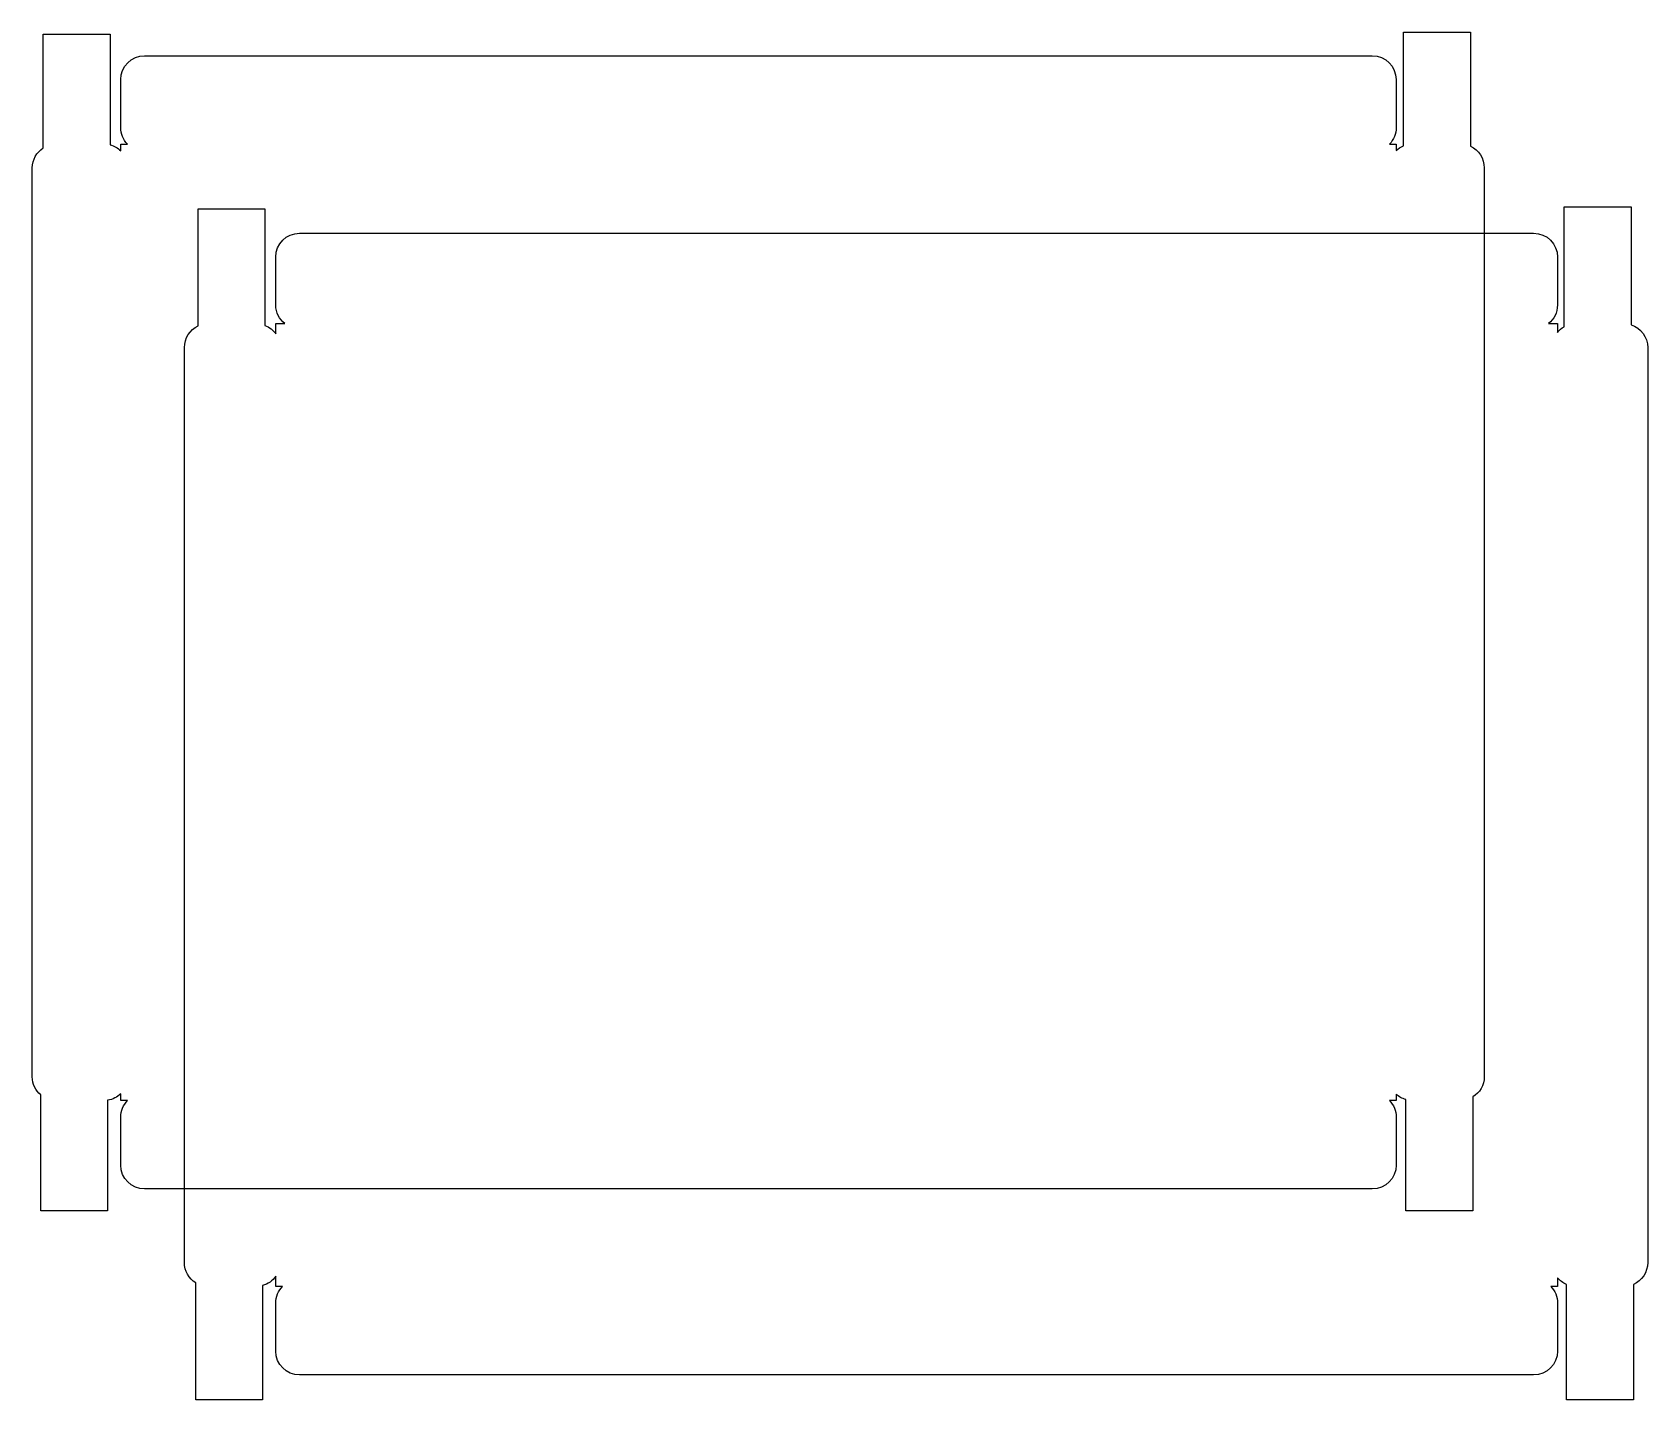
# Model space of a CAD drawing. Header units: centimetres. Extents: x -15.1 to 15.1, y -12.8 to 12.8.
import ezdxf

# ---------------------------------------------------------------- set-up
doc = ezdxf.new("R2010")
doc.units = ezdxf.units.CM
doc.header["$MEASUREMENT"] = 0
doc.layers.add('Layer 1', color=7, linetype='Continuous')

msp = doc.modelspace()

# ---------------------------------------------------------------- linework, layer by layer
at = {"layer": 'Layer 1', "color": 251, "lineweight": 25}
msp.add_open_spline([(10.5212, 12.76604), (10.5212, 12.76604), (10.5212, 10.64689), (10.5212, 10.64689), (10.5212, 10.64689), (10.47011, 10.62603), (10.42354, 10.5955), (10.38395, 10.55842), (10.38395, 10.55842), (10.38395, 10.55842), (10.38395, 10.67914), (10.38395, 10.67914), (10.38395, 10.67914), (10.38395, 10.67914), (10.26075, 10.67914), (10.26075, 10.67914), (10.26075, 10.67914), (10.3372, 10.75903), (10.38395, 10.86772), (10.38395, 10.98754), (10.38395, 10.98754), (10.38395, 10.98754), (10.38395, 11.88216), (10.38395, 11.88216), (10.38395, 11.88216), (10.38395, 12.1289), (10.18586, 12.32782), (9.93912, 12.32782), (9.93912, 12.32782), (9.93912, 12.32782), (-12.98289, 12.32782), (-12.98289, 12.32782), (-12.98289, 12.32782), (-13.22963, 12.32782), (-13.42855, 12.1289), (-13.42855, 11.88216), (-13.42855, 11.88216), (-13.42855, 11.88216), (-13.42855, 10.98754), (-13.42855, 10.98754), (-13.42855, 10.98754), (-13.42855, 10.86772), (-13.38098, 10.75903), (-13.30453, 10.67914), (-13.30453, 10.67914), (-13.30453, 10.67914), (-13.42855, 10.67914), (-13.42855, 10.67914), (-13.42855, 10.67914), (-13.42855, 10.67914), (-13.42855, 10.55181), (-13.42855, 10.55181), (-13.42855, 10.55181), (-13.48341, 10.60553), (-13.55261, 10.64447), (-13.62947, 10.66426), (-13.62947, 10.66426), (-13.62947, 10.66426), (-13.62947, 12.72966), (-13.62947, 12.72966), (-13.62947, 12.72966), (-13.62947, 12.72966), (-14.8788, 12.72966), (-14.8788, 12.72966), (-14.8788, 12.72966), (-14.8788, 12.72966), (-14.8788, 10.60638), (-14.8788, 10.60638), (-14.8788, 10.60638), (-15.0004, 10.52693), (-15.08054, 10.39006), (-15.08054, 10.23348), (-15.08054, 10.23348), (-15.08054, 10.23348), (-15.08054, -6.73541), (-15.08054, -6.73541), (-15.08054, -6.73541), (-15.08054, -6.87167), (-15.01933, -6.99299), (-14.92344, -7.07441), (-14.92344, -7.07441), (-14.92344, -7.07441), (-14.92344, -9.24151), (-14.92344, -9.24151), (-14.92344, -9.24151), (-14.92344, -9.24151), (-13.67411, -9.24151), (-13.67411, -9.24151), (-13.67411, -9.24151), (-13.67411, -9.24151), (-13.67411, -7.17445), (-13.67411, -7.17445), (-13.67411, -7.17445), (-13.57921, -7.1604), (-13.49382, -7.11764), (-13.42854, -7.05373), (-13.42854, -7.05373), (-13.42854, -7.05373), (-13.42854, -7.18024), (-13.42854, -7.18024), (-13.42854, -7.18024), (-13.42854, -7.18024), (-13.30204, -7.18024), (-13.30204, -7.18024), (-13.30204, -7.18024), (-13.38012, -7.2604), (-13.42854, -7.36986), (-13.42854, -7.49113), (-13.42854, -7.49113), (-13.42854, -7.49113), (-13.42854, -8.38658), (-13.42854, -8.38658), (-13.42854, -8.38658), (-13.42854, -8.63332), (-13.22962, -8.83141), (-12.98288, -8.83141), (-12.98288, -8.83141), (-12.98288, -8.83141), (9.93913, -8.83141), (9.93913, -8.83141), (9.93913, -8.83141), (10.18587, -8.83141), (10.38396, -8.63332), (10.38396, -8.38658), (10.38396, -8.38658), (10.38396, -8.38658), (10.38396, -7.49113), (10.38396, -7.49113), (10.38396, -7.49113), (10.38396, -7.36987), (10.33637, -7.2604), (10.25828, -7.18024), (10.25828, -7.18024), (10.25828, -7.18024), (10.38396, -7.18024), (10.38396, -7.18024), (10.38396, -7.18024), (10.38396, -7.18024), (10.38396, -7.06035), (10.38396, -7.06035), (10.38396, -7.06035), (10.43484, -7.10796), (10.49689, -7.14329), (10.56586, -7.16288), (10.56586, -7.16288), (10.56586, -7.16288), (10.56586, -9.24151), (10.56586, -9.24151), (10.56586, -9.24151), (10.56586, -9.24151), (11.81602, -9.24151), (11.81602, -9.24151), (11.81602, -9.24151), (11.81602, -9.24151), (11.81602, -7.1141), (11.81602, -7.1141), (11.81602, -7.1141), (11.94342, -7.03609), (12.02851, -6.89659), (12.02851, -6.73542), (12.02851, -6.73542), (12.02851, -6.73542), (12.02851, 10.23347), (12.02851, 10.23347), (12.02851, 10.23347), (12.02851, 10.41299), (11.92353, 10.56709), (11.77137, 10.63779), (11.77137, 10.63779), (11.77137, 10.63779), (11.77137, 12.76603), (11.77137, 12.76603), (11.77137, 12.76603), (11.77137, 12.76603), (10.52121, 12.76603), (10.52121, 12.76603), (10.52121, 12.76603), (10.52121, 12.76603), (10.5212, 12.76604), (10.5212, 12.76604)], degree=3, knots=[0, 0, 0, 0, 0.02173913, 0.02173913, 0.02173913, 0.02173913, 0.04347826, 0.04347826, 0.04347826, 0.04347826, 0.06521739, 0.06521739, 0.06521739, 0.06521739, 0.08695652, 0.08695652, 0.08695652, 0.08695652, 0.10869565, 0.10869565, 0.10869565, 0.10869565, 0.13043478, 0.13043478, 0.13043478, 0.13043478, 0.15217391, 0.15217391, 0.15217391, 0.15217391, 0.17391304, 0.17391304, 0.17391304, 0.17391304, 0.19565217, 0.19565217, 0.19565217, 0.19565217, 0.2173913, 0.2173913, 0.2173913, 0.2173913, 0.23913043, 0.23913043, 0.23913043, 0.23913043, 0.26086957, 0.26086957, 0.26086957, 0.26086957, 0.2826087, 0.2826087, 0.2826087, 0.2826087, 0.30434783, 0.30434783, 0.30434783, 0.30434783, 0.32608696, 0.32608696, 0.32608696, 0.32608696, 0.34782609, 0.34782609, 0.34782609, 0.34782609, 0.36956522, 0.36956522, 0.36956522, 0.36956522, 0.39130435, 0.39130435, 0.39130435, 0.39130435, 0.41304348, 0.41304348, 0.41304348, 0.41304348, 0.43478261, 0.43478261, 0.43478261, 0.43478261, 0.45652174, 0.45652174, 0.45652174, 0.45652174, 0.47826087, 0.47826087, 0.47826087, 0.47826087, 0.5, 0.5, 0.5, 0.5, 0.52173913, 0.52173913, 0.52173913, 0.52173913, 0.54347826, 0.54347826, 0.54347826, 0.54347826, 0.56521739, 0.56521739, 0.56521739, 0.56521739, 0.58695652, 0.58695652, 0.58695652, 0.58695652, 0.60869565, 0.60869565, 0.60869565, 0.60869565, 0.63043478, 0.63043478, 0.63043478, 0.63043478, 0.65217391, 0.65217391, 0.65217391, 0.65217391, 0.67391304, 0.67391304, 0.67391304, 0.67391304, 0.69565217, 0.69565217, 0.69565217, 0.69565217, 0.7173913, 0.7173913, 0.7173913, 0.7173913, 0.73913043, 0.73913043, 0.73913043, 0.73913043, 0.76086957, 0.76086957, 0.76086957, 0.76086957, 0.7826087, 0.7826087, 0.7826087, 0.7826087, 0.80434783, 0.80434783, 0.80434783, 0.80434783, 0.82608696, 0.82608696, 0.82608696, 0.82608696, 0.84782609, 0.84782609, 0.84782609, 0.84782609, 0.86956522, 0.86956522, 0.86956522, 0.86956522, 0.89130435, 0.89130435, 0.89130435, 0.89130435, 0.91304348, 0.91304348, 0.91304348, 0.91304348, 0.93478261, 0.93478261, 0.93478261, 0.93478261, 0.95652174, 0.95652174, 0.95652174, 0.95652174, 1, 1, 1, 1], dxfattribs=at)
at = {"layer": 'Layer 1', "color": 8, "lineweight": 25}
msp.add_open_spline([(13.52035, 9.50571), (13.52035, 9.50571), (13.52035, 7.2675), (13.52035, 7.2675), (13.52035, 7.2675), (13.47275, 7.24033), (13.43083, 7.20455), (13.39633, 7.16249), (13.39633, 7.16249), (13.39633, 7.16249), (13.39633, 7.3262), (13.39633, 7.3262), (13.39633, 7.3262), (13.39633, 7.3262), (13.22931, 7.3262), (13.22931, 7.3262), (13.22931, 7.3262), (13.33136, 7.40768), (13.39633, 7.53296), (13.39633, 7.67429), (13.39633, 7.67429), (13.39633, 7.67429), (13.39633, 8.56891), (13.39633, 8.56891), (13.39633, 8.56891), (13.39633, 8.81565), (13.19824, 9.01457), (12.9515, 9.01457), (12.9515, 9.01457), (12.9515, 9.01457), (-10.08957, 9.01457), (-10.08957, 9.01457), (-10.08957, 9.01457), (-10.33631, 9.01457), (-10.53523, 8.81565), (-10.53523, 8.56891), (-10.53523, 8.56891), (-10.53523, 8.56891), (-10.53523, 7.67429), (-10.53523, 7.67429), (-10.53523, 7.67429), (-10.53523, 7.53296), (-10.46944, 7.40767), (-10.36739, 7.3262), (-10.36739, 7.3262), (-10.36739, 7.3262), (-10.53523, 7.3262), (-10.53523, 7.3262), (-10.53523, 7.3262), (-10.53523, 7.3262), (-10.53523, 7.13438), (-10.53523, 7.13438), (-10.53523, 7.13438), (-10.58475, 7.20534), (-10.65461, 7.26122), (-10.73615, 7.29396), (-10.73615, 7.29396), (-10.73615, 7.29396), (-10.73615, 9.46933), (-10.73615, 9.46933), (-10.73615, 9.46933), (-10.73615, 9.46933), (-11.98548, 9.46933), (-11.98548, 9.46933), (-11.98548, 9.46933), (-11.98548, 9.46933), (-11.98548, 7.28238), (-11.98548, 7.28238), (-11.98548, 7.28238), (-12.1362, 7.21038), (-12.24014, 7.05691), (-12.24014, 6.87806), (-12.24014, 6.87806), (-12.24014, 6.87806), (-12.24014, -10.2041), (-12.24014, -10.2041), (-12.24014, -10.2041), (-12.24014, -10.36492), (-12.15659, -10.50541), (-12.03013, -10.58444), (-12.03013, -10.58444), (-12.03013, -10.58444), (-12.03013, -12.76642), (-12.03013, -12.76642), (-12.03013, -12.76642), (-12.03013, -12.76642), (-10.7808, -12.76642), (-10.7808, -12.76642), (-10.7808, -12.76642), (-10.7808, -12.76642), (-10.7808, -10.6357), (-10.7808, -10.6357), (-10.7808, -10.6357), (-10.67992, -10.60745), (-10.59363, -10.54487), (-10.53523, -10.46124), (-10.53523, -10.46124), (-10.53523, -10.46124), (-10.53523, -10.65224), (-10.53523, -10.65224), (-10.53523, -10.65224), (-10.53523, -10.65224), (-10.40873, -10.65224), (-10.40873, -10.65224), (-10.40873, -10.65224), (-10.48681, -10.7324), (-10.53523, -10.84187), (-10.53523, -10.96313), (-10.53523, -10.96313), (-10.53523, -10.96313), (-10.53523, -11.85858), (-10.53523, -11.85858), (-10.53523, -11.85858), (-10.53523, -12.10532), (-10.33631, -12.30341), (-10.08957, -12.30341), (-10.08957, -12.30341), (-10.08957, -12.30341), (12.9515, -12.30341), (12.9515, -12.30341), (12.9515, -12.30341), (13.19823, -12.30341), (13.39633, -12.10532), (13.39633, -11.85858), (13.39633, -11.85858), (13.39633, -11.85858), (13.39633, -10.96313), (13.39633, -10.96313), (13.39633, -10.96313), (13.39633, -10.84187), (13.34874, -10.7324), (13.27065, -10.65224), (13.27065, -10.65224), (13.27065, -10.65224), (13.39633, -10.65224), (13.39633, -10.65224), (13.39633, -10.65224), (13.39633, -10.65224), (13.39633, -10.48853), (13.39633, -10.48853), (13.39633, -10.48853), (13.4412, -10.54324), (13.49901, -10.58738), (13.565, -10.61586), (13.565, -10.61586), (13.565, -10.61586), (13.565, -12.76642), (13.565, -12.76642), (13.565, -12.76642), (13.565, -12.76642), (14.81516, -12.76642), (14.81516, -12.76642), (14.81516, -12.76642), (14.81516, -12.76642), (14.81516, -10.61337), (14.81516, -10.61337), (14.81516, -10.61337), (14.97162, -10.54362), (15.08057, -10.38712), (15.08057, -10.20409), (15.08057, -10.20409), (15.08057, -10.20409), (15.08057, 6.87807), (15.08057, 6.87807), (15.08057, 6.87807), (15.08057, 7.07828), (14.95093, 7.24684), (14.77051, 7.30471), (14.77051, 7.30471), (14.77051, 7.30471), (14.77051, 9.50571), (14.77051, 9.50571), (14.77051, 9.50571), (14.77051, 9.50571), (13.52035, 9.50571), (13.52035, 9.50571)], degree=3, knots=[0, 0, 0, 0, 0.02222222, 0.02222222, 0.02222222, 0.02222222, 0.04444444, 0.04444444, 0.04444444, 0.04444444, 0.06666667, 0.06666667, 0.06666667, 0.06666667, 0.08888889, 0.08888889, 0.08888889, 0.08888889, 0.11111111, 0.11111111, 0.11111111, 0.11111111, 0.13333333, 0.13333333, 0.13333333, 0.13333333, 0.15555556, 0.15555556, 0.15555556, 0.15555556, 0.17777778, 0.17777778, 0.17777778, 0.17777778, 0.2, 0.2, 0.2, 0.2, 0.22222222, 0.22222222, 0.22222222, 0.22222222, 0.24444444, 0.24444444, 0.24444444, 0.24444444, 0.26666667, 0.26666667, 0.26666667, 0.26666667, 0.28888889, 0.28888889, 0.28888889, 0.28888889, 0.31111111, 0.31111111, 0.31111111, 0.31111111, 0.33333333, 0.33333333, 0.33333333, 0.33333333, 0.35555556, 0.35555556, 0.35555556, 0.35555556, 0.37777778, 0.37777778, 0.37777778, 0.37777778, 0.4, 0.4, 0.4, 0.4, 0.42222222, 0.42222222, 0.42222222, 0.42222222, 0.44444444, 0.44444444, 0.44444444, 0.44444444, 0.46666667, 0.46666667, 0.46666667, 0.46666667, 0.48888889, 0.48888889, 0.48888889, 0.48888889, 0.51111111, 0.51111111, 0.51111111, 0.51111111, 0.53333333, 0.53333333, 0.53333333, 0.53333333, 0.55555556, 0.55555556, 0.55555556, 0.55555556, 0.57777778, 0.57777778, 0.57777778, 0.57777778, 0.6, 0.6, 0.6, 0.6, 0.62222222, 0.62222222, 0.62222222, 0.62222222, 0.64444444, 0.64444444, 0.64444444, 0.64444444, 0.66666667, 0.66666667, 0.66666667, 0.66666667, 0.68888889, 0.68888889, 0.68888889, 0.68888889, 0.71111111, 0.71111111, 0.71111111, 0.71111111, 0.73333333, 0.73333333, 0.73333333, 0.73333333, 0.75555556, 0.75555556, 0.75555556, 0.75555556, 0.77777778, 0.77777778, 0.77777778, 0.77777778, 0.8, 0.8, 0.8, 0.8, 0.82222222, 0.82222222, 0.82222222, 0.82222222, 0.84444444, 0.84444444, 0.84444444, 0.84444444, 0.86666667, 0.86666667, 0.86666667, 0.86666667, 0.88888889, 0.88888889, 0.88888889, 0.88888889, 0.91111111, 0.91111111, 0.91111111, 0.91111111, 0.93333333, 0.93333333, 0.93333333, 0.93333333, 0.95555556, 0.95555556, 0.95555556, 0.95555556, 1, 1, 1, 1], dxfattribs=at)

doc.saveas('drawing.dxf')
